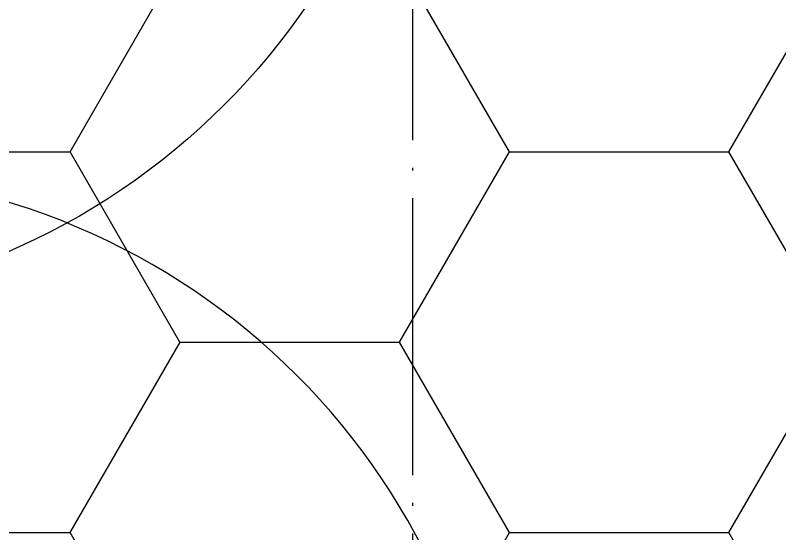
# Model space of a CAD drawing. Extents: x -821772 to -21949, y 506164 to 1049594.
# Drawn here: x -278603 to -267550, y 607656 to 615143 of the extents above; entities that cross this region are included whole.
import ezdxf
from ezdxf.xclip import XClip

# ---------------------------------------------------------------- set-up
doc = ezdxf.new("R2010")
doc.units = 0
doc.header["$LTSCALE"] = 1000
doc.header["$MEASUREMENT"] = 0
doc.header["$XCLIPFRAME"] = 2
doc.linetypes.add('10平面20250807_t3$0$DOTE', pattern=[2.42, 2, -0.2, 0.02, -0.2])
for name, color, linetype in [('10平面20250807_t3$0$A-AXIS-DOTE', 8, '10平面20250807_t3$0$DOTE'), ('10平面20250807_t3$0$A-LIN-V', 8, 'Continuous'), ('10平面20250807_t3$0$AS-WALL', 8, 'Continuous'), ('10平面20250807_t3$0$SB_ZF消火栓', 10, 'Continuous'), ('10平面20250807_t3$0$SB_ZF消火栓M', 10, 'Continuous'), ('PUB_HATCH', 8, 'Continuous')]:
    doc.layers.add(name, color=color, linetype=linetype)

# ---------------------------------------------------------------- blocks, each defined once
blk = doc.blocks.new('10平面20250807_t3$0$dote')
at = {"layer": '10平面20250807_t3$0$A-AXIS-DOTE', "ltscale": 2}
blk.add_line((-52117.8, -264080), (-52117.8, -75950), dxfattribs=at)
blk = doc.blocks.new('10平面20250807_t3$0$A$C5D961328')
at = {"layer": '10平面20250807_t3$0$A-LIN-V', "ltscale": 500}
blk.add_circle((350, 40), 10001, dxfattribs=at)
blk = doc.blocks.new('10平面20250807_t3$0$we42342343234')
at = {"layer": '10平面20250807_t3$0$SB_ZF消火栓M', "rotation": 180}
blk.add_blockref('10平面20250807_t3$0$A$C5D961328', (-282304, 620960), dxfattribs=at)
at = {"layer": '10平面20250807_t3$0$SB_ZF消火栓M', "xscale": -1, "rotation": 270}
blk.add_blockref('10平面20250807_t3$0$A$C5D961328', (-281644, 602520), dxfattribs=at)
blk = doc.blocks.new('10平面20250807_t3$0$234243242332')
at = {"layer": '10平面20250807_t3$0$SB_ZF消火栓'}
blk.add_blockref('10平面20250807_t3$0$we42342343234', (0, 0), dxfattribs=at)
blk = doc.blocks.new('10平面20250807_t3')
at = {"layer": '10平面20250807_t3$0$AS-WALL'}
blk.add_blockref('10平面20250807_t3$0$dote', (-220736.4, 804820), dxfattribs=at)
at = {"layer": '10平面20250807_t3$0$SB_ZF消火栓', "linetype": 'Continuous'}
blk.add_blockref('10平面20250807_t3$0$234243242332', (0, 0), dxfattribs=at)

msp = doc.modelspace()

# ---------------------------------------------------------------- block references
at = {"ltscale": 100}
ref = msp.add_blockref('10平面20250807_t3', (0, 0), dxfattribs=at)
XClip(ref).set_block_clipping_path([(-386212.6353242097, 506163.79756496), (-21948.7593967821, 884998.2285294847)])

# ---------------------------------------------------------------- next in the draw order: hatches: boundary and pattern name
at = {"layer": 'PUB_HATCH', "ltscale": 5000}
h = msp.add_hatch(dxfattribs=at)
h.set_pattern_fill('HONEY', color=8, scale=2000)
h.set_pattern_definition([(0, (0, 0), (4762.5, 2749.63), [3175, -6350]), (120, (0, 0), (-4762.499, 2749.631), [3175, -6350]), (60, (0, 0), (0.0006, 5499.261), [-6350, 3175])])
h.paths.add_polyline_path([(-252854.2, 548219.9), (-252854.2, 548720), (-254254.2, 548720), (-254254.2, 548219.9), (-313754.2, 548219.9), (-313754.2, 567383.2), (-296221.3, 621420), (-254254.2, 621420), (-254254.2, 620920), (-252854.2, 620920), (-252854.2, 621420), (-200254.2, 621420), (-200254.2, 620920), (-198854.2, 620920), (-198854.2, 621420), (-146254.2, 621420), (-146254.2, 620920), (-144854.2, 620920), (-144854.2, 621420), (-128054.2, 621420), (-128054.2, 548219.9), (-144854.2, 548219.9), (-144854.2, 548720), (-146254.2, 548720), (-146254.2, 548219.9), (-198854.2, 548219.9), (-198854.2, 548720), (-200254.2, 548720), (-200254.2, 548219.9)])

doc.saveas('drawing.dxf')
